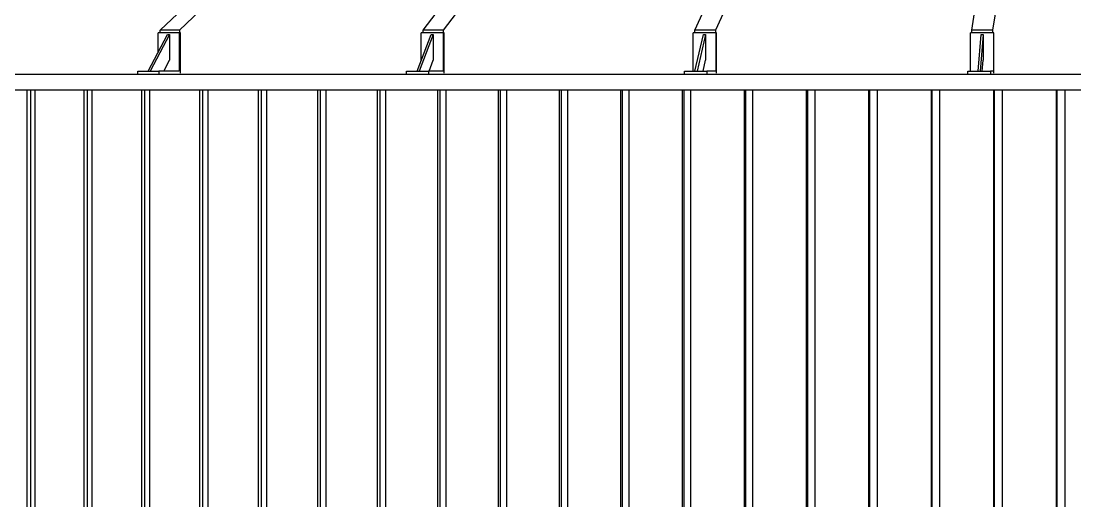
# Model space of a CAD drawing. Header units: millimetres. Extents: x 0 to 118900, y 0 to 84100.
# Drawn here: x 49900 to 54964, y 72588 to 74892 of the extents above; entities that cross this region are included whole.
import ezdxf

# ---------------------------------------------------------------- set-up
doc = ezdxf.new("R2010")
doc.units = ezdxf.units.MM
doc.header["$LTSCALE"] = 100
doc.layers.add('Visible', color=7, linetype='Continuous', lineweight=25)

msp = doc.modelspace()

# ---------------------------------------------------------------- linework, layer by layer
at = {"layer": 'Visible'}
for p, q in [((50569.17, 74849.01), (54091.2, 78199.2)), ((54183.59, 78199.2), (50661.56, 74849.01)), ((51832.22, 74849.01), (54379.95, 78199.2)), ((54476.04, 78199.2), (51928.31, 74849.01)), ((53137.47, 74849.01), (54678.86, 78199.2)), ((54777.45, 78199.2), (53236.06, 74849.01)), ((54468.51, 74849.01), (54984.18, 78199.2)), ((55084.02, 78199.2), (54568.35, 74849.01)), ((50660.05, 74836.18), (50558.43, 74836.18)), ((50558.43, 74740.94), (50558.43, 74836.18)), ((50661.56, 74849.01), (50569.17, 74849.01)), ((50569.17, 74836.18), (50569.17, 74849.01)), ((50666.18, 74836.18), (50660.05, 74836.18)), ((50660.05, 74836.18), (50660.05, 74652.18)), ((50661.56, 74849.01), (50661.56, 74836.18)), ((50666.18, 74641.9), (50666.18, 74836.18)), ((51928.69, 74836.18), (51822.99, 74836.18)), ((51822.99, 74703.19), (51822.99, 74836.18)), ((51928.31, 74849.01), (51832.22, 74849.01)), ((51832.22, 74836.18), (51832.22, 74849.01)), ((51928.31, 74849.01), (51928.31, 74836.18)), ((51933.12, 74836.18), (51928.69, 74836.18)), ((51928.69, 74836.18), (51928.69, 74652.18)), ((51933.12, 74641.9), (51933.12, 74836.18)), ((53238.31, 74836.18), (53129.86, 74836.18)), ((53129.86, 74652.18), (53129.86, 74836.18)), ((53236.06, 74849.01), (53137.47, 74849.01)), ((53137.47, 74836.18), (53137.47, 74849.01)), ((53236.06, 74849.01), (53236.06, 74836.18)), ((53240.99, 74836.18), (53238.31, 74836.18)), ((53238.31, 74836.18), (53238.31, 74652.18)), ((53240.99, 74641.9), (53240.99, 74836.18)), ((54572.45, 74836.18), (54462.62, 74836.18)), ((54462.62, 74652.18), (54462.62, 74836.18)), ((54568.35, 74849.01), (54468.51, 74849.01)), ((54468.51, 74836.18), (54468.51, 74849.01)), ((54568.35, 74849.01), (54568.35, 74836.18)), ((54573.34, 74836.18), (54572.45, 74836.18)), ((54572.45, 74836.18), (54572.45, 74652.18)), ((54573.34, 74641.9), (54573.34, 74836.18)), ((50510.87, 74652.18), (50604.62, 74827.18)), ((50613.86, 74827.18), (50520.11, 74652.18)), ((50604.62, 74827.18), (50613.86, 74827.18)), ((50613.86, 74827.18), (50613.86, 74704.29)), ((51803.22, 74652.18), (51871.03, 74827.18)), ((51880.64, 74827.18), (51812.83, 74652.18)), ((51871.03, 74827.18), (51880.64, 74827.18)), ((51880.64, 74827.18), (51880.64, 74704.29)), ((53138.13, 74652.18), (53179.16, 74827.18)), ((53189.01, 74827.18), (53147.99, 74652.18)), ((53179.16, 74827.18), (53189.01, 74827.18)), ((53189.01, 74827.18), (53189.01, 74704.29)), ((54498.81, 74652.18), (54512.54, 74827.18)), ((54522.52, 74827.18), (54508.8, 74652.18)), ((54512.54, 74827.18), (54522.52, 74827.18)), ((54522.52, 74827.18), (54522.52, 74704.29)), ((50585.94, 74652.18), (50613.86, 74704.29)), ((51860.45, 74652.18), (51880.64, 74704.29)), ((53176.8, 74652.18), (53189.01, 74704.29)), ((54518.44, 74652.18), (54522.52, 74704.29)), ((50461.23, 74636.18), (49325.57, 74636.18)), ((50461.23, 74652.18), (50562.86, 74652.18)), ((50461.23, 74636.18), (50461.23, 74652.18)), ((50562.86, 74636.18), (50461.23, 74636.18)), ((50660.05, 74652.18), (50562.86, 74652.18)), ((50562.86, 74652.18), (50562.86, 74636.18)), ((50562.86, 74636.18), (50562.91, 74636.18)), ((51752.68, 74636.18), (50562.91, 74636.18)), ((51752.68, 74652.18), (51858.38, 74652.18)), ((51752.68, 74636.18), (51752.68, 74652.18)), ((51858.38, 74636.18), (51752.68, 74636.18)), ((51928.69, 74652.18), (51858.38, 74652.18)), ((51858.38, 74652.18), (51858.38, 74636.18)), ((51858.38, 74636.18), (51858.42, 74636.18)), ((53087.33, 74636.18), (51858.42, 74636.18)), ((53087.33, 74652.18), (53195.77, 74652.18)), ((53087.33, 74636.18), (53087.33, 74652.18)), ((53195.77, 74636.18), (53087.33, 74636.18)), ((53238.31, 74652.18), (53195.77, 74652.18)), ((53195.77, 74652.18), (53195.77, 74636.18)), ((53195.77, 74636.18), (53195.79, 74636.18)), ((54448.39, 74636.18), (53195.79, 74636.18)), ((54448.39, 74652.18), (54558.22, 74652.18)), ((54448.39, 74636.18), (54448.39, 74652.18)), ((54558.22, 74636.18), (54448.39, 74636.18)), ((54572.45, 74652.18), (54558.22, 74652.18)), ((54558.22, 74652.18), (54558.22, 74636.18)), ((55818.74, 74636.18), (54558.22, 74636.18)), ((54558.22, 74636.18), (54558.22, 74636.18)), ((67407.91, 74561.18), (43611.89, 74561.18)), ((49930.22, 69765.68), (49930.22, 74561.18)), ((49945.27, 74561.18), (49945.27, 69765.68)), ((49966.33, 74561.18), (49966.33, 69765.68)), ((50203.72, 52899.68), (50203.72, 74561.18)), ((50217.98, 74561.18), (50217.98, 52899.68)), ((50240.24, 74561.18), (50240.24, 52899.68)), ((50480.26, 56679), (50480.26, 74561.18)), ((50493.73, 74561.18), (50493.73, 56672.18)), ((50517.18, 74561.18), (50517.18, 56671.97)), ((50759.69, 56629.68), (50759.69, 74561.18)), ((50772.36, 74561.18), (50772.36, 56629.68)), ((50796.98, 74561.18), (50796.98, 56524.18)), ((51041.83, 56524.18), (51041.83, 74561.18)), ((51053.68, 74561.18), (51053.68, 56524.18)), ((51079.46, 74561.18), (51079.46, 56524.18)), ((51326.5, 52899.68), (51326.5, 74561.18)), ((51337.54, 74561.18), (51337.54, 52899.68)), ((51364.46, 74561.18), (51364.46, 52899.68)), ((51613.54, 52899.68), (51613.54, 74561.18)), ((51623.75, 74561.18), (51623.75, 52899.68)), ((51651.8, 74561.18), (51651.8, 52899.68)), ((51902.76, 52899.68), (51902.76, 74561.18)), ((51912.14, 74561.18), (51912.14, 52899.68)), ((51941.3, 74561.18), (51941.3, 52899.68)), ((52194, 52899.68), (52194, 74561.18)), ((52202.54, 74561.18), (52202.54, 52899.68)), ((52232.79, 74561.18), (52232.79, 52899.68)), ((52487.06, 52899.68), (52487.06, 74561.18)), ((52494.76, 74561.18), (52494.76, 52899.68)), ((52526.08, 74561.18), (52526.08, 52899.68)), ((52781.78, 52899.68), (52781.78, 74561.18)), ((52788.63, 74561.18), (52788.63, 52899.68)), ((52821.01, 74561.18), (52821.01, 52899.68)), ((53077.97, 52899.68), (53077.97, 74561.18)), ((53083.97, 74561.18), (53083.97, 52899.68)), ((53117.38, 74561.18), (53117.38, 52899.68)), ((53375.45, 52899.68), (53375.45, 74561.18)), ((53380.6, 74561.18), (53380.6, 52899.68)), ((53415.02, 74561.18), (53415.02, 52899.68)), ((53674.04, 52899.68), (53674.04, 74561.18)), ((53678.33, 74561.18), (53678.33, 52899.68)), ((53713.74, 74561.18), (53713.74, 52899.68)), ((53973.56, 52899.68), (53973.56, 74561.18)), ((53976.99, 74561.18), (53976.99, 52899.68)), ((54013.37, 74561.18), (54013.37, 52899.68)), ((54273.82, 52899.68), (54273.82, 74561.18)), ((54276.39, 74561.18), (54276.39, 52899.68)), ((54313.71, 74561.18), (54313.71, 52899.68)), ((54574.64, 52899.68), (54574.64, 74561.18)), ((54576.34, 74561.18), (54576.34, 52899.68)), ((54614.59, 74561.18), (54614.59, 52899.68)), ((54875.83, 52899.68), (54875.83, 74561.18)), ((54876.67, 74561.18), (54876.67, 52899.68)), ((54915.82, 74561.18), (54915.82, 52899.68))]:
    msp.add_line(p, q, dxfattribs=at)

doc.saveas('drawing.dxf')
